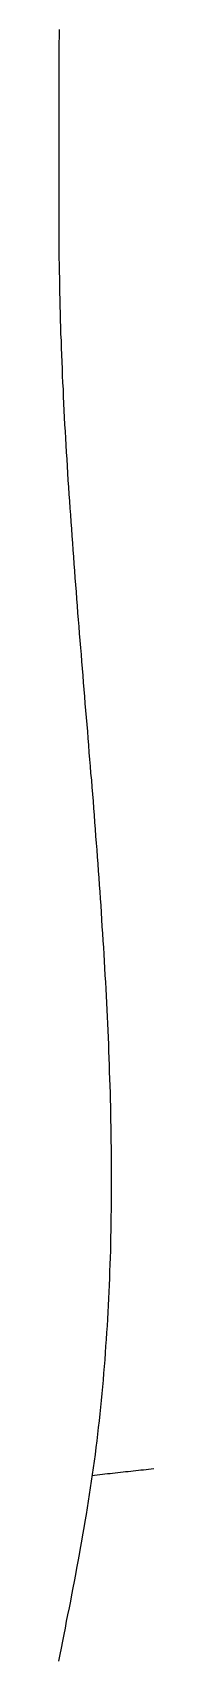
# Model space of a CAD drawing. Extents: x 443 to 1217, y -1921 to -677.
# Drawn here: x 557.92 to 558.48, y -1012.55 to -1002.88 of the extents above; entities that cross this region are included whole.
import ezdxf

# ---------------------------------------------------------------- set-up
doc = ezdxf.new("R2010")
doc.units = 0
doc.header["$MEASUREMENT"] = 0
doc.layers.add('1', color=7, linetype='CONTINUOUS')
doc.layers.add('3', color=8, linetype='CONTINUOUS')

msp = doc.modelspace()

# ---------------------------------------------------------------- linework, layer by layer
at = {"layer": '1', "color": 7}
for p, q in [((558.4287, -1011.4415), (558.444, -1011.4394)), ((558.444, -1011.4394), (558.4592, -1011.4383)), ((558.4592, -1011.4383), (558.4745, -1011.4372)), ((558.4745, -1011.4372), (558.4897, -1011.435)), ((558.1225, -1011.4753), (558.1377, -1011.4742)), ((558.1377, -1011.4742), (558.153, -1011.4721)), ((558.153, -1011.4721), (558.1682, -1011.4699)), ((558.1682, -1011.4699), (558.1835, -1011.4688)), ((558.1835, -1011.4688), (558.1988, -1011.4666)), ((558.1988, -1011.4666), (558.214, -1011.4644)), ((558.214, -1011.4644), (558.2293, -1011.4633)), ((558.2293, -1011.4633), (558.2445, -1011.4612)), ((558.2445, -1011.4612), (558.2598, -1011.4601)), ((558.2598, -1011.4601), (558.275, -1011.4579)), ((558.275, -1011.4579), (558.2914, -1011.4557)), ((558.2914, -1011.4557), (558.3066, -1011.4546)), ((558.3066, -1011.4546), (558.3219, -1011.4524)), ((558.3219, -1011.4524), (558.3372, -1011.4513)), ((558.3372, -1011.4513), (558.3524, -1011.4492)), ((558.3524, -1011.4492), (558.3677, -1011.4481)), ((558.3677, -1011.4481), (558.3829, -1011.4459)), ((558.3829, -1011.4459), (558.3982, -1011.4448)), ((558.3982, -1011.4448), (558.4134, -1011.4426)), ((558.4134, -1011.4426), (558.4287, -1011.4415))]:
    msp.add_line(p, q, dxfattribs=at)
at = {"layer": '3', "color": 3}
for p, q in [((557.9263, -1002.9082), (557.9252, -1002.9485)), ((557.9263, -1002.8668), (557.9263, -1002.9082)), ((557.9252, -1002.9485), (557.9252, -1002.9899)), ((557.9252, -1002.9899), (557.9252, -1003.0314)), ((557.9252, -1003.0314), (557.9252, -1003.0717)), ((557.9252, -1003.0717), (557.9252, -1003.1131)), ((557.9252, -1003.1131), (557.9252, -1003.1545)), ((557.9252, -1003.1545), (557.9252, -1003.1959)), ((557.9252, -1003.1959), (557.9252, -1003.2373)), ((557.9252, -1003.2373), (557.9252, -1003.2777)), ((557.9252, -1003.2777), (557.9252, -1003.3191)), ((557.9252, -1003.3191), (557.9252, -1003.3605)), ((557.9252, -1003.3605), (557.9252, -1003.4019)), ((557.9252, -1003.4019), (557.9252, -1003.4433)), ((557.9252, -1003.4433), (557.9252, -1003.4836)), ((557.9252, -1003.4836), (557.9252, -1003.525)), ((557.9252, -1003.525), (557.9252, -1003.5665)), ((557.9252, -1003.5665), (557.9252, -1003.6079)), ((557.9252, -1003.6079), (557.9252, -1003.6493)), ((557.9252, -1003.6493), (557.9252, -1003.6896)), ((557.9252, -1003.6896), (557.9252, -1003.731)), ((557.9252, -1003.731), (557.9241, -1003.7724)), ((557.9241, -1003.7724), (557.9241, -1003.8139)), ((557.9241, -1003.8139), (557.9241, -1003.8542)), ((557.9241, -1003.8542), (557.9241, -1003.8956)), ((557.9241, -1003.8956), (557.9241, -1003.937)), ((557.9241, -1003.937), (557.9241, -1003.9784)), ((557.9241, -1003.9784), (557.9241, -1004.0198)), ((557.9241, -1004.0198), (557.9241, -1004.0602)), ((557.9241, -1004.0602), (557.9241, -1004.1016)), ((557.9241, -1004.1016), (557.9252, -1004.143)), ((557.9252, -1004.143), (557.9252, -1004.1844)), ((557.9252, -1004.1844), (557.9252, -1004.2258)), ((557.9252, -1004.2258), (557.9263, -1004.2661)), ((557.9263, -1004.2661), (557.9263, -1004.3075)), ((557.9263, -1004.3075), (557.9274, -1004.349)), ((557.9274, -1004.349), (557.9274, -1004.3904)), ((557.9274, -1004.3904), (557.9285, -1004.4318)), ((557.9285, -1004.4318), (557.9296, -1004.4732)), ((557.9296, -1004.4732), (557.9307, -1004.5146)), ((557.9307, -1004.5146), (557.9317, -1004.5549)), ((557.9317, -1004.5549), (557.9328, -1004.5963)), ((557.9328, -1004.5963), (557.9339, -1004.6378)), ((557.9339, -1004.6378), (557.935, -1004.6792)), ((557.935, -1004.6792), (557.9372, -1004.7206)), ((557.9372, -1004.7206), (557.9383, -1004.762)), ((557.9383, -1004.762), (557.9405, -1004.8034)), ((557.9405, -1004.8034), (557.9416, -1004.8448)), ((557.9416, -1004.8448), (557.9437, -1004.8862)), ((557.9437, -1004.8862), (557.9448, -1004.9277)), ((557.9448, -1004.9277), (557.947, -1004.9691)), ((557.947, -1004.9691), (557.9492, -1005.0105)), ((557.9492, -1005.0105), (557.9503, -1005.0519)), ((557.9503, -1005.0519), (557.9525, -1005.0933)), ((557.9525, -1005.0933), (557.9546, -1005.1347)), ((557.9546, -1005.1347), (557.9568, -1005.1761)), ((557.9568, -1005.1761), (557.959, -1005.2175)), ((557.959, -1005.2175), (557.9612, -1005.259)), ((557.9612, -1005.259), (557.9644, -1005.3004)), ((557.9644, -1005.3004), (557.9666, -1005.3418)), ((557.9666, -1005.3418), (557.9688, -1005.3832)), ((557.9688, -1005.3832), (557.971, -1005.4246)), ((557.971, -1005.4246), (557.9742, -1005.466)), ((557.9742, -1005.466), (557.9764, -1005.5085)), ((557.9764, -1005.5085), (557.9786, -1005.5499)), ((557.9786, -1005.5499), (557.9819, -1005.5914)), ((557.9819, -1005.5914), (557.9841, -1005.6328)), ((557.9841, -1005.6328), (557.9873, -1005.6742)), ((557.9873, -1005.6742), (557.9906, -1005.7156)), ((557.9906, -1005.7156), (557.9928, -1005.757)), ((557.9928, -1005.757), (557.996, -1005.7984)), ((557.996, -1005.7984), (557.9993, -1005.8398)), ((557.9993, -1005.8398), (558.0015, -1005.8813)), ((558.0015, -1005.8813), (558.0048, -1005.9238)), ((558.0048, -1005.9238), (558.008, -1005.9652)), ((558.008, -1005.9652), (558.0113, -1006.0066)), ((558.0113, -1006.0066), (558.0135, -1006.048)), ((558.0135, -1006.048), (558.0168, -1006.0894)), ((558.0168, -1006.0894), (558.02, -1006.1308)), ((558.02, -1006.1308), (558.0233, -1006.1722)), ((558.0233, -1006.1722), (558.0266, -1006.2136)), ((558.0266, -1006.2136), (558.0298, -1006.2562)), ((558.0298, -1006.2562), (558.0331, -1006.2976)), ((558.0331, -1006.2976), (558.0364, -1006.339)), ((558.0364, -1006.339), (558.0396, -1006.3804)), ((558.0396, -1006.3804), (558.0429, -1006.4218)), ((558.0429, -1006.4218), (558.0462, -1006.4632)), ((558.0462, -1006.4632), (558.0494, -1006.5046)), ((558.0494, -1006.5046), (558.0527, -1006.5471)), ((558.0527, -1006.5471), (558.0571, -1006.5885)), ((558.0571, -1006.5885), (558.0603, -1006.63)), ((558.0603, -1006.63), (558.0636, -1006.6714)), ((558.0636, -1006.6714), (558.0669, -1006.7128)), ((558.0669, -1006.7128), (558.0702, -1006.7542)), ((558.0702, -1006.7542), (558.0734, -1006.7956)), ((558.0734, -1006.7956), (558.0767, -1006.8381)), ((558.0767, -1006.8381), (558.08, -1006.8795)), ((558.08, -1006.8795), (558.0832, -1006.9209)), ((558.0832, -1006.9209), (558.0876, -1006.9624)), ((558.0876, -1006.9624), (558.0909, -1007.0038)), ((558.0909, -1007.0038), (558.0941, -1007.0452)), ((558.0941, -1007.0452), (558.0974, -1007.0866)), ((558.0974, -1007.0866), (558.1007, -1007.128)), ((558.1007, -1007.128), (558.1039, -1007.1705)), ((558.1039, -1007.1705), (558.1072, -1007.2119)), ((558.1072, -1007.2119), (558.1105, -1007.2533)), ((558.1105, -1007.2533), (558.1137, -1007.2948)), ((558.1137, -1007.2948), (558.1181, -1007.3362)), ((558.1181, -1007.3362), (558.1214, -1007.3776)), ((558.1214, -1007.3776), (558.1246, -1007.419)), ((558.1246, -1007.419), (558.1279, -1007.4604)), ((558.1279, -1007.4604), (558.1312, -1007.5018)), ((558.1312, -1007.5018), (558.1345, -1007.5443)), ((558.1345, -1007.5443), (558.1377, -1007.5857)), ((558.1377, -1007.5857), (558.1399, -1007.6272)), ((558.1399, -1007.6272), (558.1432, -1007.6686)), ((558.1432, -1007.6686), (558.1464, -1007.71)), ((558.1464, -1007.71), (558.1497, -1007.7514)), ((558.1497, -1007.7514), (558.153, -1007.7928)), ((558.153, -1007.7928), (558.1563, -1007.8342)), ((558.1563, -1007.8342), (558.1595, -1007.8756)), ((558.1595, -1007.8756), (558.1617, -1007.917)), ((558.1617, -1007.917), (558.165, -1007.9585)), ((558.165, -1007.9585), (558.1682, -1007.9999)), ((558.1682, -1007.9999), (558.1704, -1008.0413)), ((558.1704, -1008.0413), (558.1737, -1008.0827)), ((558.1737, -1008.0827), (558.1759, -1008.1241)), ((558.1759, -1008.1241), (558.1791, -1008.1655)), ((558.1791, -1008.1655), (558.1813, -1008.2069)), ((558.1813, -1008.2069), (558.1846, -1008.2484)), ((558.1846, -1008.2484), (558.1868, -1008.2898)), ((558.1868, -1008.2898), (558.19, -1008.3312)), ((558.19, -1008.3312), (558.1922, -1008.3726)), ((558.1922, -1008.3726), (558.1944, -1008.414)), ((558.1944, -1008.414), (558.1966, -1008.4554)), ((558.1966, -1008.4554), (558.1988, -1008.4968)), ((558.1988, -1008.4968), (558.202, -1008.5382)), ((558.202, -1008.5382), (558.2042, -1008.5786)), ((558.2042, -1008.5786), (558.2064, -1008.62)), ((558.2064, -1008.62), (558.2075, -1008.6614)), ((558.2075, -1008.6614), (558.2097, -1008.7028)), ((558.2097, -1008.7028), (558.2118, -1008.7442)), ((558.2118, -1008.7442), (558.214, -1008.7856)), ((558.214, -1008.7856), (558.2162, -1008.827)), ((558.2162, -1008.827), (558.2173, -1008.8674)), ((558.2173, -1008.8674), (558.2195, -1008.9088)), ((558.2195, -1008.9088), (558.2205, -1008.9502)), ((558.2205, -1008.9502), (558.2227, -1008.9916)), ((558.2227, -1008.9916), (558.2238, -1009.033)), ((558.2238, -1009.033), (558.2249, -1009.0733)), ((558.2249, -1009.0733), (558.2271, -1009.1148)), ((558.2271, -1009.1148), (558.2282, -1009.1562)), ((558.2282, -1009.1562), (558.2293, -1009.1976)), ((558.2293, -1009.1976), (558.2304, -1009.2379)), ((558.2304, -1009.2379), (558.2314, -1009.2793)), ((558.2314, -1009.2793), (558.2325, -1009.3207)), ((558.2325, -1009.3207), (558.2325, -1009.3611)), ((558.2325, -1009.3611), (558.2336, -1009.4025)), ((558.2336, -1009.4025), (558.2347, -1009.4439)), ((558.2347, -1009.4439), (558.2347, -1009.4842)), ((558.2347, -1009.4842), (558.2358, -1009.5256)), ((558.2358, -1009.5256), (558.2358, -1009.5659)), ((558.2358, -1009.5659), (558.2358, -1009.6074)), ((558.2358, -1009.6074), (558.2369, -1009.6488)), ((558.2369, -1009.6488), (558.2369, -1009.6891)), ((558.2369, -1009.6891), (558.2369, -1009.7305)), ((558.2369, -1009.7708), (558.2358, -1009.8122)), ((558.2369, -1009.7305), (558.2369, -1009.7708)), ((558.2358, -1009.8122), (558.2358, -1009.8526)), ((558.2358, -1009.8526), (558.2358, -1009.894)), ((558.2347, -1009.9757), (558.2336, -1010.016)), ((558.2358, -1009.894), (558.2347, -1009.9343)), ((558.2347, -1009.9343), (558.2347, -1009.9757)), ((558.2336, -1010.016), (558.2325, -1010.0564)), ((558.2325, -1010.0564), (558.2325, -1010.0978)), ((558.2304, -1010.1784), (558.2282, -1010.2198)), ((558.2314, -1010.1381), (558.2304, -1010.1784)), ((558.2325, -1010.0978), (558.2314, -1010.1381)), ((558.2271, -1010.2602), (558.226, -1010.3005)), ((558.2282, -1010.2198), (558.2271, -1010.2602)), ((558.2238, -1010.3419), (558.2227, -1010.3822)), ((558.226, -1010.3005), (558.2238, -1010.3419)), ((558.2184, -1010.4629), (558.2162, -1010.5043)), ((558.2205, -1010.4226), (558.2184, -1010.4629)), ((558.2227, -1010.3822), (558.2205, -1010.4226)), ((558.214, -1010.5446), (558.2118, -1010.5849)), ((558.2162, -1010.5043), (558.214, -1010.5446)), ((558.2064, -1010.6656), (558.2031, -1010.7059)), ((558.2086, -1010.6253), (558.2064, -1010.6656)), ((558.2118, -1010.5849), (558.2086, -1010.6253)), ((558.2009, -1010.7462), (558.1977, -1010.7866)), ((558.2031, -1010.7059), (558.2009, -1010.7462)), ((558.1944, -1010.8269), (558.1911, -1010.8672)), ((558.1977, -1010.7866), (558.1944, -1010.8269)), ((558.1835, -1010.9478), (558.1802, -1010.9882)), ((558.1879, -1010.9075), (558.1835, -1010.9478)), ((558.1911, -1010.8672), (558.1879, -1010.9075)), ((558.1759, -1011.0285), (558.1726, -1011.0688)), ((558.1802, -1010.9882), (558.1759, -1011.0285)), ((558.1639, -1011.1495), (558.1595, -1011.1898)), ((558.1682, -1011.1091), (558.1639, -1011.1495)), ((558.1726, -1011.0688), (558.1682, -1011.1091)), ((558.1541, -1011.2301), (558.1497, -1011.2693)), ((558.1595, -1011.1898), (558.1541, -1011.2301)), ((558.1443, -1011.3097), (558.1399, -1011.35)), ((558.1497, -1011.2693), (558.1443, -1011.3097)), ((558.129, -1011.4295), (558.1236, -1011.4699)), ((558.1345, -1011.3903), (558.129, -1011.4295)), ((558.1399, -1011.35), (558.1345, -1011.3903)), ((558.117, -1011.5102), (558.1116, -1011.5494)), ((558.1236, -1011.4699), (558.117, -1011.5102)), ((558.0996, -1011.629), (558.093, -1011.6693)), ((558.105, -1011.5898), (558.0996, -1011.629)), ((558.1116, -1011.5494), (558.105, -1011.5898)), ((558.0865, -1011.7085), (558.08, -1011.7489)), ((558.093, -1011.6693), (558.0865, -1011.7085)), ((558.0734, -1011.7881), (558.0658, -1011.8284)), ((558.08, -1011.7489), (558.0734, -1011.7881)), ((558.0516, -1011.908), (558.0451, -1011.9472)), ((558.0593, -1011.8677), (558.0516, -1011.908)), ((558.0658, -1011.8284), (558.0593, -1011.8677)), ((558.0375, -1011.9875), (558.0298, -1012.0268)), ((558.0451, -1011.9472), (558.0375, -1011.9875)), ((558.0157, -1012.1063), (558.008, -1012.1456)), ((558.0233, -1012.066), (558.0157, -1012.1063)), ((558.0298, -1012.0268), (558.0233, -1012.066)), ((558.0004, -1012.1859), (557.9928, -1012.2251)), ((558.008, -1012.1456), (558.0004, -1012.1859)), ((557.9764, -1012.3047), (557.9688, -1012.3439)), ((557.9851, -1012.2644), (557.9764, -1012.3047)), ((557.9928, -1012.2251), (557.9851, -1012.2644)), ((557.9612, -1012.3842), (557.9535, -1012.4235)), ((557.9688, -1012.3439), (557.9612, -1012.3842)), ((557.9372, -1012.503), (557.9296, -1012.5423)), ((557.9459, -1012.4627), (557.9372, -1012.503)), ((557.9535, -1012.4235), (557.9459, -1012.4627)), ((557.9296, -1012.5423), (557.9219, -1012.5815))]:
    msp.add_line(p, q, dxfattribs=at)

doc.saveas('drawing.dxf')
